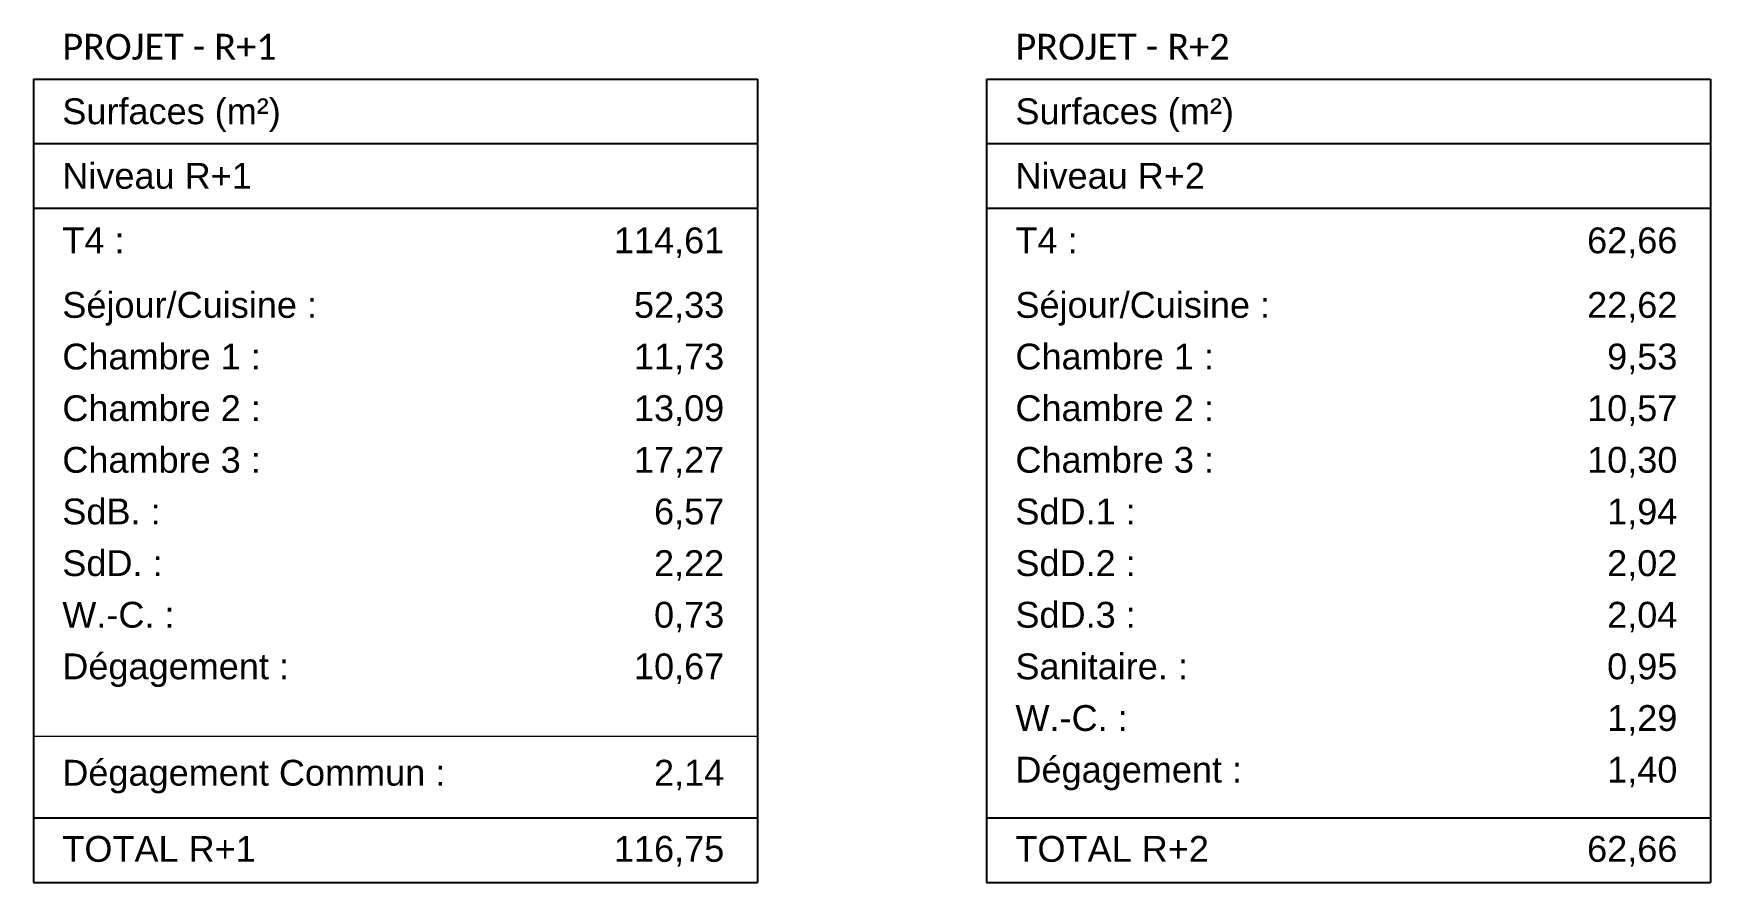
# Model space of a CAD drawing. Header units: millimetres. Extents: x -14819 to 43195, y -10328 to 20814.
# Drawn here: x 14605 to 17761, y -4640 to -3042 of the extents above; entities that cross this region are included whole.
import ezdxf
from ezdxf.enums import TextEntityAlignment as Align

# ---------------------------------------------------------------- set-up
doc = ezdxf.new("R2010")
doc.units = ezdxf.units.MM
doc.linetypes.add('Chemin', pattern=[0.5, 0.3, -0.2])
doc.layers.add('31 - Textes', color=4, linetype='Continuous', lineweight=5)
doc.layers.add('59 - TxT', color=120, linetype='Continuous', lineweight=0)
doc.layers.add('70 - Surfaces', color=21, linetype='Continuous')
doc.styles.add('Legend', font='calibri.ttf')
doc.styles.get("Standard").update_dxf_attribs({"font": 'arial.ttf'})

msp = doc.modelspace()

# ---------------------------------------------------------------- linework, layer by layer
at = {"layer": '70 - Surfaces', "linetype": 'Continuous'}
for p, q in [((14605.18, -3127.84), (15967.23, -3127.84)), ((16398.76, -3127.84), (17760.82, -3127.84)), ((14605.18, -3249.34), (15967.23, -3249.34)), ((16398.76, -3249.34), (17760.82, -3249.34)), ((14605.18, -3370.84), (15967.23, -3370.84)), ((16398.76, -3370.84), (17760.82, -3370.84)), ((14605.18, -4518.74), (15967.23, -4518.74)), ((16398.76, -4518.74), (17760.82, -4518.74)), ((14605.18, -4640.24), (15967.23, -4640.24)), ((16398.76, -4640.24), (17760.82, -4640.24))]:
    msp.add_line(p, q, dxfattribs=at)
at = {"layer": '70 - Surfaces'}
for p, q in [((14605.18, -3127.84), (14605.18, -4640.24)), ((15967.23, -3127.84), (15967.23, -4640.24)), ((16398.76, -3127.84), (16398.76, -4640.24)), ((17760.82, -3127.84), (17760.82, -4640.24))]:
    msp.add_line(p, q, dxfattribs=at)
at = {"layer": '70 - Surfaces', "lineweight": 18}
msp.add_lwpolyline([(14605.18, -4364.95), (15967.23, -4364.95)], dxfattribs=at)

# ---------------------------------------------------------------- texts
at = {"layer": '31 - Textes'}
for s, p in [('114,61', (15904.97, -3455.89)), ('62,66', (17698.56, -3455.89)), ('52,33', (15904.97, -3577.39)), ('22,62', (17698.56, -3577.39)), ('11,73', (15904.97, -3674.59)), ('9,53', (17698.56, -3674.59)), ('13,09', (15904.97, -3771.79)), ('10,57', (17698.56, -3771.79)), ('17,27', (15904.97, -3868.99)), ('10,30', (17698.56, -3868.99)), ('6,57', (15904.97, -3966.19)), ('1,94', (17698.56, -3966.19)), ('2,22', (15904.97, -4063.39)), ('2,02', (17698.56, -4063.39)), ('0,73', (15904.97, -4160.59)), ('2,04', (17698.56, -4160.59)), ('10,67', (15904.97, -4257.79)), ('0,95', (17698.56, -4257.79)), ('1,29', (17698.56, -4354.99)), ('2,14', (15904.97, -4457.99)), ('1,40', (17698.56, -4452.19)), ('116,75', (15904.97, -4601.36)), ('62,66', (17698.56, -4601.36))]:
    msp.add_text(s, height=48.6, dxfattribs=at).set_placement(p, align=Align.RIGHT)
at = {"layer": '59 - TxT', "linetype": 'Chemin', "ltscale": 0.1, "style": 'Legend'}
for s, p in [('PROJET - R+1', (14659.36, -3091.39)), ('PROJET - R+2', (16452.94, -3091.39))]:
    msp.add_text(s, height=48.6, dxfattribs=at).set_placement(p)
at = {"layer": '70 - Surfaces'}
for s, p in [('Surfaces (m²)', (14659.36, -3212.89)), ('Surfaces (m²)', (16452.94, -3212.89)), ('Niveau R+1', (14659.36, -3334.39)), ('Niveau R+2', (16452.94, -3334.39)), ('T4 :', (14659.36, -3455.89)), ('T4 :', (16452.94, -3455.89)), ('Séjour/Cuisine :', (14659.36, -3577.39)), ('Séjour/Cuisine :', (16452.94, -3577.39)), ('Chambre 1 :', (14659.36, -3674.59)), ('Chambre 1 :', (16452.94, -3674.59)), ('Chambre 2 :', (14659.36, -3771.79)), ('Chambre 2 :', (16452.94, -3771.79)), ('Chambre 3 :', (14659.36, -3868.99)), ('Chambre 3 :', (16452.94, -3868.99)), ('SdB. :', (14659.36, -3966.19)), ('SdD.1 :', (16452.94, -3966.19)), ('SdD. :', (14659.36, -4063.39)), ('SdD.2 :', (16452.94, -4063.39)), ('W.-C. :', (14659.36, -4160.59)), ('SdD.3 :', (16452.94, -4160.59)), ('Dégagement :', (14659.36, -4257.79)), ('Sanitaire. :', (16452.94, -4257.79)), ('W.-C. :', (16452.94, -4354.99)), ('Dégagement Commun :', (14659.36, -4457.99)), ('Dégagement :', (16452.94, -4452.19)), ('TOTAL R+1', (14659.36, -4601.36)), ('TOTAL R+2', (16452.94, -4601.36))]:
    msp.add_text(s, height=48.6, dxfattribs=at).set_placement(p)

doc.saveas('drawing.dxf')
